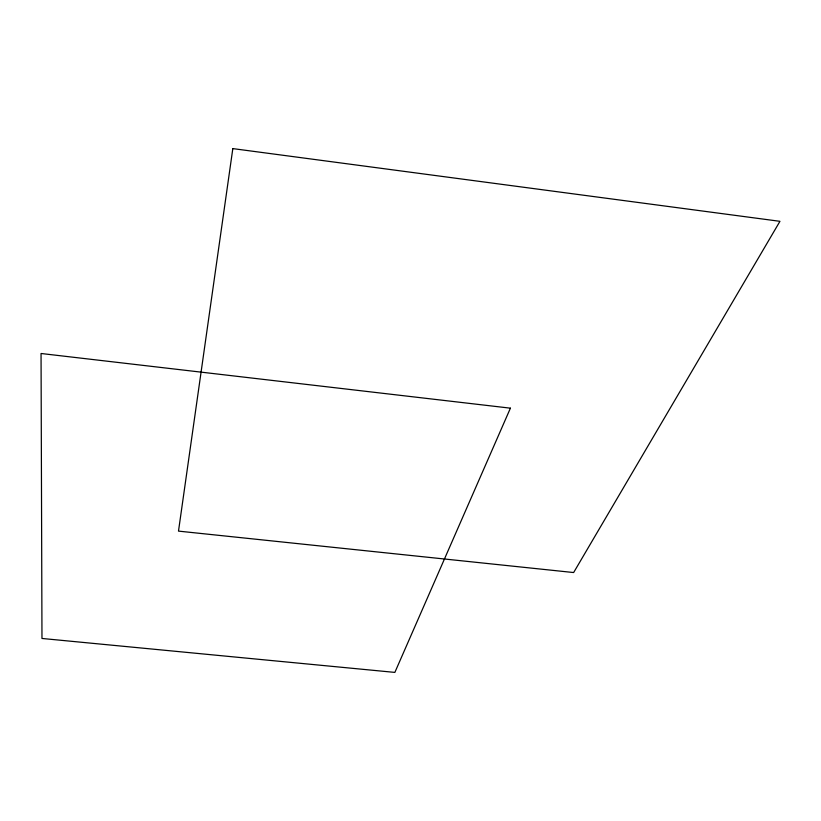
<?xml version="1.0" encoding="UTF-8"?>
<svg xmlns="http://www.w3.org/2000/svg" width="821" height="821" viewBox="0 0 821 821"><rect width="100%" height="100%" fill="white"/><g stroke="black" fill="none" stroke-linecap="round" stroke-linejoin="round"><path stroke-width="1.23" d="M232.825 148.601L178.496 531.115L573.643 572.545L779.95 221.321L232.825 148.601M510.416 408.17L394.86 672.399L41.974 638.461L41.05 353.492L510.416 408.17"/></g></svg>
